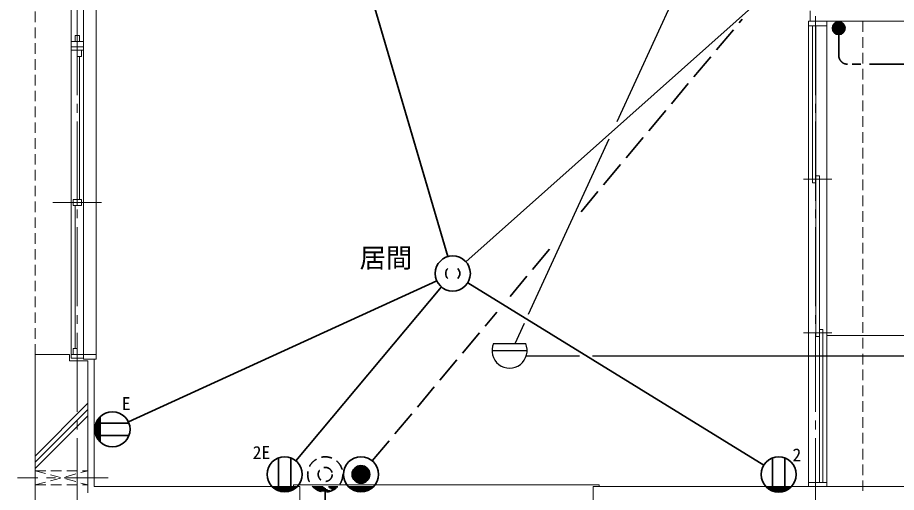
# Model space of a CAD drawing. Units: millimetres at full size, sheet at 1:50; details may follow other scales. Extents: x -9674 to 9699, y -6794 to 6791.
# Drawn here: x -7142 to -2142, y -2245 to 454 of the extents above; entities that cross this region are included whole.
import ezdxf
from ezdxf.enums import TextEntityAlignment as Align

# ---------------------------------------------------------------- set-up
doc = ezdxf.new("R2010")
doc.units = ezdxf.units.MM
doc.header["$LTSCALE"] = 50
for name, pattern in [('CHAIN1', [8, 5, -1, 1, -1]), ('CHAIN2', [12, 9, -1, 1, -1]), ('DASHED1', [1.8, 1.2, -0.6]), ('DASHED3', [4, 3, -1])]:
    doc.linetypes.add(name, pattern=pattern)
for name, color, linetype, lineweight in [('1-0_芯', 134, 'CHAIN2', 9), ('1-1_躯体', 134, 'Continuous', 9), ('1-2_間仕切', 134, 'Continuous', 9), ('1-3_建具', 134, 'Continuous', 9), ('1-4_仕上げ', 134, 'Continuous', 9), ('1-7_その他', 134, 'DASHED1', 9), ('1-8_ハッチ', 134, 'Continuous', 9), ('1-C_梁', 134, 'DASHED1', 9), ('2-0_芯', 2, 'Continuous', 35), ('3-2', 3, 'DASHED1', 35), ('3-3', 1, 'Continuous', 25), ('3-E', 3, 'Continuous', 35)]:
    doc.layers.add(name, color=color, linetype=linetype, lineweight=lineweight)
doc.layers.add('1-A_文字', color=134, linetype='Continuous')
doc.styles.add('ＭＳ ゴシック', font='')
doc.styles.get('ＭＳ ゴシック').set_extended_font_data('MS Gothic')

msp = doc.modelspace()

# ---------------------------------------------------------------- linework, layer by layer
at = {"layer": '1-0_芯'}
for p, q in [((-6802.5, -3587.09), (-6802.5, 4842.91)), ((-2602.5, -3587.09), (-2602.5, 4842.91))]:
    msp.add_line(p, q, dxfattribs=at)
at = {"layer": '1-1_躯体'}
for p, q in [((-7042.5, -1462.09), (-6847.5, -1462.09)), ((-7042.5, -2432.09), (-7042.5, -1462.09)), ((-6847.5, -1497.09), (-6847.5, -1462.09)), ((-6742.5, -1497.09), (-6847.5, -1497.09)), ((-6742.5, -2247.09), (-6742.5, -1497.09))]:
    msp.add_line(p, q, dxfattribs=at)
at = {"layer": '1-2_間仕切'}
for q in [(-2632.5, 492.91), (-682.5, 432.91)]:
    msp.add_line((-2632.5, 432.91), q, dxfattribs=at)
at = {"layer": '1-3_建具'}
for p, q in [((-6695.5, -1462.09), (-6695.5, 2967.91)), ((-6837.5, 1172.91), (-6837.5, 332.91)), ((-6802.5, 352.91), (-6802.5, 1152.91)), ((-6767.5, 1172.91), (-6767.5, 332.91)), ((-2642.5, 407.91), (-2642.5, 432.91)), ((-2537.5, 432.91), (-2642.5, 432.91)), ((-2537.5, 407.91), (-2642.5, 407.91)), ((-2620, 407.91), (-2620, -485.42)), ((-2600, -485.42), (-2600, 407.91)), ((-2537.5, 407.91), (-2537.5, 432.91)), ((-2537.5, 407.91), (-2537.5, -2188.09)), ((-6790.5, 352.91), (-6814.5, 352.91)), ((-6814.5, 352.91), (-6814.5, 317.91)), ((-6790.5, 352.91), (-6790.5, 317.91)), ((-6837.5, 332.91), (-6837.5, 252.91)), ((-6767.5, 317.91), (-6837.5, 317.91)), ((-6767.5, 252.91), (-6767.5, 332.91)), ((-6837.5, 287.91), (-6767.5, 287.91)), ((-6767.5, 267.91), (-6837.5, 267.91)), ((-6837.5, 252.91), (-6837.5, -1447.09)), ((-6802.5, 232.91), (-6802.5, 267.91)), ((-6778.5, 232.91), (-6778.5, 267.91)), ((-6767.5, 252.91), (-6767.5, -1447.09)), ((-6778.5, 232.91), (-6802.5, 232.91)), ((-6790.5, 232.91), (-6790.5, -579.59)), ((-2600, -445.42), (-2580, -445.42)), ((-2600, -1358.75), (-2600, -445.42)), ((-2580, -445.42), (-2580, -1358.75)), ((-2510, -465.42), (-2670, -465.42)), ((-2620, -485.42), (-2600, -485.42)), ((-6940.98, -597.09), (-6664.02, -597.09)), ((-6778.5, -579.59), (-6826.5, -579.59)), ((-6826.5, -579.59), (-6826.5, -614.59)), ((-6802.5, -579.59), (-6802.5, -614.59)), ((-6814.5, -1427.09), (-6814.5, -614.59)), ((-2510, -1338.75), (-2670, -1338.75)), ((-2560, -1318.75), (-2580, -1318.75)), ((-2580, -1318.75), (-2580, -2188.09)), ((-2560, -2188.09), (-2560, -1318.75)), ((-2600, -1358.75), (-2580, -1358.75)), ((-6837.5, -1482.09), (-6837.5, -1447.09)), ((-6826.5, -1427.09), (-6826.5, -1462.09)), ((-6767.5, -1447.09), (-6767.5, -1462.09)), ((-6767.5, -1462.09), (-6837.5, -1462.09)), ((-6837.5, -1482.09), (-6767.5, -1482.09)), ((-6767.5, -1487.09), (-6767.5, -1462.09)), ((-6695.5, -1487.09), (-6767.5, -1487.09)), ((-2642.5, -2212.09), (-2642.5, -2188.09)), ((-2537.5, -2212.09), (-2537.5, -2188.09)), ((-5572, -2212.09), (-5572, -2202.09)), ((-3833, -2202.09), (-5572, -2202.09)), ((-3833, -2212.09), (-3833, -2202.09)), ((-2537.5, -2212.09), (-2642.5, -2212.09))]:
    msp.add_line(p, q, dxfattribs=at)
for points in [[(-2537.5, -2188.09), (-2642.5, -2188.09), (-2642.5, 407.91)], [(-6778.5, -579.59), (-6778.5, -614.59), (-6826.5, -614.59)], [(-6826.5, -1427.09), (-6802.5, -1427.09), (-6802.5, -1462.09)], [(-6695.5, -1487.09), (-6695.5, -1462.09), (-6767.5, -1462.09)]]:
    msp.add_lwpolyline(points, dxfattribs=at)
at = {"layer": '1-4_仕上げ'}
msp.add_line((-2537.5, -1353.75), (952.5, -1353.75), dxfattribs=at)
at = {"layer": '1-7_その他'}
for p, q in [((-7042.5, -2122.09), (-6742.5, -2122.09)), ((-7042.5, -2202.09), (-6742.5, -2122.09)), ((-7042.5, -2122.09), (-6742.5, -2202.09)), ((-7042.5, -2202.09), (-6742.5, -2202.09))]:
    msp.add_line(p, q, dxfattribs=at)
at = {"layer": '1-7_その他', "linetype": 'CHAIN1'}
msp.add_line((-6627.5, -2162.09), (-7142.5, -2162.09), dxfattribs=at)
at = {"layer": '1-8_ハッチ'}
for p, q in [((-6707.5, -2212.09), (-6707.5, -1487.09)), ((-7042.5, -2038.46), (-6742.5, -1738.46)), ((-7042.5, -2073.81), (-6742.5, -1773.81)), ((-7042.5, -2109.17), (-6742.5, -1809.17)), ((-6707.5, -2212.09), (-5537, -2212.09)), ((-5537, -2387.09), (-5537, -2212.09)), ((-3868, -2387.09), (-3868, -2212.09)), ((-3868, -2212.09), (-1597.5, -2212.09))]:
    msp.add_line(p, q, dxfattribs=at)
at = {"layer": '1-C_梁'}
for p, q in [((-7042.5, -1462.09), (-7042.5, 2967.91)), ((-2332.5, 432.91), (-2332.5, -2247.09))]:
    msp.add_line(p, q, dxfattribs=at)
at = {"layer": '2-0_芯'}
for p, q in [((-4694.19, -904.76), (-5594.23, 2161.31)), ((-4591.35, -934.21), (-2581.94, 854.88)), ((-2498.58, 372.21), (-2498.58, 415.42)), ((-2488.98, 363.35), (-2488.98, 424.27)), ((-2479.38, 359.11), (-2479.38, 428.51)), ((-2469.78, 357.8), (-2469.78, 429.82)), ((-2460.18, 359.11), (-2460.18, 428.51)), ((-2450.57, 363.35), (-2450.57, 424.27)), ((-2440.97, 372.21), (-2440.97, 415.42)), ((-4756.96, -1042.29), (-6511.58, -1844.85)), ((-5558.45, -2066.05), (-4730.24, -1077.36)), ((-2896.88, -2090.58), (-4580.89, -1053.15)), ((-6693.56, -1927.92), (-6693.56, -1844.99)), ((-6687.56, -1939.13), (-6687.56, -1833.77)), ((-6681.56, -1947.76), (-6681.56, -1825.14)), ((-6675.56, -1954.79), (-6675.56, -1818.11)), ((-6672.55, -1957.87), (-6672.55, -1815.04)), ((-6699.56, -1910.77), (-6699.56, -1862.13)), ((-6696.24, -1851.45), (-6508.84, -1851.45)), ((-6696.24, -1921.45), (-6508.84, -1921.45)), ((-5657.68, -2049.03), (-5657.68, -2236.42)), ((-5587.68, -2049.03), (-5587.68, -2236.42)), ((-2846.72, -2236.74), (-2846.72, -2049.35)), ((-2776.72, -2236.74), (-2776.72, -2049.35)), ((-5551.26, -2212.74), (-5694.09, -2212.74)), ((-5554.33, -2215.74), (-5691.02, -2215.74)), ((-5561.37, -2221.74), (-5683.99, -2221.74)), ((-5570, -2227.74), (-5675.36, -2227.74)), ((-5581.21, -2233.74), (-5664.14, -2233.74)), ((-5598.36, -2239.74), (-5647, -2239.74)), ((-2883.13, -2213.06), (-2740.31, -2213.06)), ((-2880.06, -2216.06), (-2743.38, -2216.06)), ((-2873.03, -2222.06), (-2750.41, -2222.06)), ((-2864.4, -2228.06), (-2759.04, -2228.06)), ((-2853.18, -2234.06), (-2770.26, -2234.06)), ((-2836.04, -2240.06), (-2787.4, -2240.06))]:
    msp.add_line(p, q, dxfattribs=at)
at = {"layer": '2-0_芯', "linetype": 'CHAIN1'}
for p, q in [((-2469.78, 238.98), (-2469.78, 357.8)), ((-1643.95, 188.98), (-2419.78, 188.98))]:
    msp.add_line(p, q, dxfattribs=at)
at = {"layer": '2-0_芯'}
for centre, radius in [((-2469.78, 393.81), 36.01), ((-4666.03, -1000.7), 100), ((-6602.54, -1886.45), 100.02), ((-5622.68, -2142.72), 100.02), ((-2811.72, -2143.04), 100.02)]:
    msp.add_circle(centre, radius, dxfattribs=at)
at = {"layer": '2-0_芯', "linetype": 'CHAIN1'}
msp.add_arc((-2419.78, 238.98), 50, 180, 270, dxfattribs=at)
at = {"layer": '2-0_芯'}
for centre, start, end in [((-4665.95, -1000.7), 134.60825, 225.39172), ((-4666.11, -1000.7), 314.60825, 45.39172)]:
    msp.add_arc(centre, 40.08, start, end, dxfattribs=at)
at = {"layer": '3-2'}
for p, q in [((-5463.23, -2212.72), (-5320.4, -2212.72)), ((-5456.81, -2218.72), (-5326.82, -2218.72)), ((-5449.05, -2224.72), (-5334.58, -2224.72)), ((-5439.31, -2230.72), (-5344.32, -2230.72)), ((-5425.93, -2236.72), (-5357.7, -2236.72)), ((-5391.81, -2242.72), (-5391.81, -2294.67))]:
    msp.add_line(p, q, dxfattribs=at)
for radius in [100, 40]:
    msp.add_circle((-5391.81, -2142.72), radius, dxfattribs=at)
at = {"layer": '3-3'}
for p, q in [((-3729.85, -135.96), (-2853.52, 1768.6)), ((-4234.43, -1232.58), (-3775.42, -235.01)), ((-4310.74, -1398.44), (-4257.5, -1282.73)), ((-4434.64, -1398.44), (-4251.27, -1398.44)), ((-4442.97, -1438.44), (-4242.93, -1438.44)), ((-4247.53, -1468.45), (-3944.9, -1468.45)), ((-3871.55, -1468.45), (-521.81, -1468.45))]:
    msp.add_line(p, q, dxfattribs=at)
msp.add_arc((-4342.95, -1438.43), 100.03, 156.4305, 23.56947, dxfattribs=at)
at = {"layer": '3-E', "linetype": 'DASHED3'}
for p, q in [((-3936.28, -649.42), (-3018.48, 444.89)), ((-4340.41, -1131.28), (-4094.66, -838.27)), ((-5124.44, -2066.11), (-4414.97, -1220.18))]:
    msp.add_line(p, q, dxfattribs=at)
at = {"layer": '3-E'}
for p, q in [((-5213.7, -2099.42), (-5213.7, -2186.03)), ((-5208.7, -2096.9), (-5208.7, -2188.55)), ((-5203.7, -2095.03), (-5203.7, -2190.42)), ((-5198.7, -2093.74), (-5198.7, -2191.71)), ((-5193.7, -2092.98), (-5193.7, -2192.47)), ((-5188.7, -2092.72), (-5188.7, -2192.72)), ((-5183.7, -2092.98), (-5183.7, -2192.47)), ((-5178.7, -2093.74), (-5178.7, -2191.71)), ((-5173.7, -2095.03), (-5173.7, -2190.42)), ((-5168.7, -2096.9), (-5168.7, -2188.55)), ((-5163.7, -2099.42), (-5163.7, -2186.03)), ((-5233.7, -2120.93), (-5233.7, -2164.52)), ((-5228.7, -2112.72), (-5228.7, -2172.72)), ((-5223.7, -2107.02), (-5223.7, -2178.43)), ((-5218.7, -2102.72), (-5218.7, -2182.72)), ((-5158.7, -2102.72), (-5158.7, -2182.72)), ((-5153.7, -2107.02), (-5153.7, -2178.43)), ((-5148.7, -2112.72), (-5148.7, -2172.72)), ((-5143.7, -2120.93), (-5143.7, -2164.52)), ((-5260.12, -2212.72), (-5117.29, -2212.72)), ((-5253.69, -2218.72), (-5123.71, -2218.72)), ((-5245.94, -2224.72), (-5131.47, -2224.72)), ((-5236.2, -2230.72), (-5141.2, -2230.72)), ((-5222.82, -2236.72), (-5154.58, -2236.72))]:
    msp.add_line(p, q, dxfattribs=at)
for radius in [100, 50]:
    msp.add_circle((-5188.7, -2142.72), radius, dxfattribs=at)

# ---------------------------------------------------------------- texts
at = {"layer": '1-A_文字', "style": 'ＭＳ ゴシック'}
msp.add_text('居間', height=110, dxfattribs=at).set_placement((-5196.34, -999.84), align=Align.BOTTOM_LEFT)
at = {"layer": '2-0_芯', "color": 7, "style": 'ＭＳ ゴシック'}
for s, p in [('E', (-6549.23, -1798.74)), ('2E', (-5804.74, -2076.92)), ('2', (-2732.9, -2090.5))]:
    msp.add_text(s, height=73.31, dxfattribs=at).set_placement(p, align=Align.BOTTOM_LEFT)

doc.saveas('drawing.dxf')
